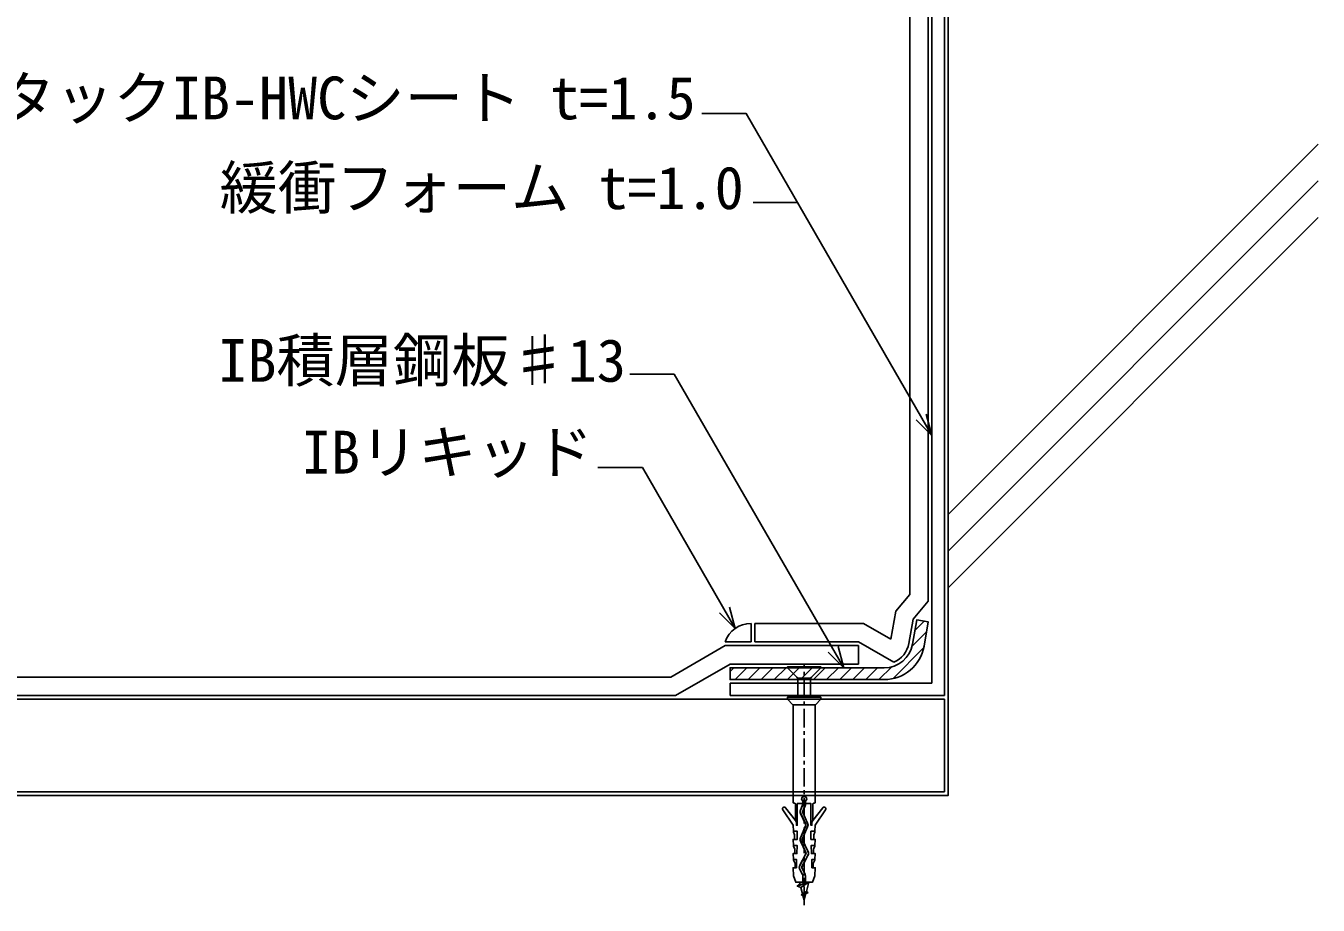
# Model space of a CAD drawing. Units: millimetres, scale not verified. Extents: x -840 to 5880, y -594 to 4158.
# Drawn here: x 2259 to 3655, y 550 to 1499 of the extents above; entities that cross this region are included whole.
import ezdxf
from ezdxf.enums import TextEntityAlignment as Align

# ---------------------------------------------------------------- set-up
doc = ezdxf.new("R2010")
doc.units = ezdxf.units.MM
doc.header["$LTSCALE"] = 4
doc.linetypes.add('CHAIN1', pattern=[8, 5, -1, 1, -1])
for name, color, linetype in [('0-1_IBｼｰﾄ', 7, 'Continuous'), ('0-2_IBリキッド', 7, 'Continuous'), ('0-5_中心線', 1, 'CHAIN1'), ('0-9_寸法線', 7, 'Continuous'), ('0-A_文字', 5, 'Continuous'), ('0-B_断熱材', 2, 'Continuous'), ('0-C_構築線', 2, 'Continuous'), ('0-D_緩衝フォーム', 7, 'Continuous'), ('0-F_躯体', 7, 'Continuous'), ('1-1_部材(積層鋼板)', 4, 'Continuous'), ('1-3_部材(ﾋﾞｽ類)', 7, 'Continuous')]:
    doc.layers.add(name, color=color, linetype=linetype)
doc.styles.add('MS Gothic', font='')
doc.styles.get('MS Gothic').set_extended_font_data('MS Gothic')

msp = doc.modelspace()

# ---------------------------------------------------------------- linework, layer by layer
at = {"layer": '0-1_IBｼｰﾄ'}
for p, q in [((3213.842, 1636.032), (3213.842, 885.085)), ((3233.842, 1641.391), (3233.842, 877.805)), ((3198.663, 866.995), (3213.842, 885.085)), ((3193.313, 836.658), (3198.663, 866.995)), ((3163.643, 853.788), (3046.321, 853.788)), ((3046.321, 833.788), (3046.321, 853.788)), ((3193.313, 836.658), (3163.643, 853.788)), ((3014.321, 829.788), (2955.432, 795.788)), ((3158.284, 833.788), (3046.321, 833.788)), ((3196.422, 811.769), (3158.284, 833.788)), ((3019.68, 809.788), (2960.791, 775.788)), ((3019.68, 809.788), (3158.284, 809.788)), ((2955.432, 795.788), (1175.175, 795.788)), ((2960.791, 775.788), (1175.175, 775.788))]:
    msp.add_line(p, q, dxfattribs=at)
for points in [[(3212.808, 832.045), (3217.428, 858.244), (3233.842, 877.805)], [(3158.284, 809.788), (3158.284, 829.788), (3014.321, 829.788)]]:
    msp.add_lwpolyline(points, dxfattribs=at)
msp.add_arc((3186.284, 836.722), 26.933, 292.11188, 350, dxfattribs=at)
at = {"layer": '0-2_IBリキッド'}
for q in [(3042.321, 853.788), (3014.321, 833.788)]:
    msp.add_line((3042.321, 833.788), q, dxfattribs=at)
msp.add_arc((3042.321, 824.188), 29.6, 90, 161.07536, dxfattribs=at)
at = {"layer": '0-5_中心線'}
msp.add_line((3099.68, 549.516), (3099.68, 809.788), dxfattribs=at)
at = {"layer": '0-9_寸法線'}
for p, q in [((3092.581, 1308.258), (3044.581, 1308.258)), ((2959.349, 1123.001), (2911.349, 1123.001)), ((3142.489, 805.788), (2959.349, 1123.001)), ((2924.841, 1021.96), (2876.841, 1021.96)), ((3025.117, 848.275), (2924.841, 1021.96))]:
    msp.add_line(p, q, dxfattribs=at)
for points in [[(3237.842, 1056.657), (3037.156, 1404.258), (2989.156, 1404.258)], [(3220.871, 1073.628), (3237.842, 1056.657), (3231.63, 1079.839)], [(3008.146, 865.246), (3025.117, 848.275), (3018.905, 871.457)], [(3125.519, 822.759), (3142.489, 805.788), (3136.278, 828.971)]]:
    msp.add_lwpolyline(points, dxfattribs=at)
at = {"layer": '0-B_断熱材'}
for p, q in [((1175.175, 771.788), (3251.175, 771.788)), ((1175.175, 671.788), (3251.175, 671.788))]:
    msp.add_line(p, q, dxfattribs=at)
at = {"layer": '0-C_構築線'}
msp.add_line((3251.175, 771.788), (3251.175, 671.788), dxfattribs=at)
at = {"layer": '0-D_緩衝フォーム'}
for p, q in [((3237.842, 1787.788), (3237.842, 789.122)), ((3251.175, 1787.788), (3251.175, 775.788)), ((3237.842, 789.122), (3019.68, 789.122)), ((3019.68, 789.122), (3019.68, 775.788)), ((3251.175, 775.788), (3019.68, 775.788))]:
    msp.add_line(p, q, dxfattribs=at)
at = {"layer": '0-F_躯体'}
for p, q in [((3655.175, 1371.452), (3255.175, 971.452)), ((3655.175, 1331.854), (3255.175, 931.854)), ((3655.175, 1292.256), (3255.175, 892.256))]:
    msp.add_line(p, q, dxfattribs=at)
msp.add_lwpolyline([(3075.175, 1987.788), (3255.175, 1987.788), (3255.175, 667.788), (1175.175, 667.788)], dxfattribs=at)
at = {"layer": '1-1_部材(積層鋼板)'}
for p, q in [((3219.343, 846.068), (3229.407, 856.132)), ((3216.137, 828.72), (3231.931, 844.514)), ((3195.769, 794.211), (3228.791, 827.232)), ((3019.68, 801.969), (3023.5, 805.788)), ((3024.975, 793.122), (3037.642, 805.788)), ((3039.117, 793.122), (3051.784, 805.788)), ((3053.259, 793.122), (3065.926, 805.788)), ((3067.401, 793.122), (3080.068, 805.788)), ((3081.544, 793.122), (3094.21, 805.788)), ((3109.828, 793.122), (3122.495, 805.788)), ((3123.97, 793.122), (3136.637, 805.788)), ((3138.112, 793.122), (3150.779, 805.788)), ((3152.254, 793.122), (3164.921, 805.788)), ((3166.396, 793.122), (3179.063, 805.788)), ((3180.539, 793.122), (3194.31, 806.893))]:
    msp.add_line(p, q, dxfattribs=at)
at = {"layer": '1-1_部材(積層鋼板)', "color": 7}
for points in [[(3216.748, 831.35), (3221.367, 857.55), (3233.842, 855.35), (3229.222, 829.151)], [(3186.284, 793.122), (3019.68, 793.122), (3019.68, 805.788), (3186.284, 805.788)]]:
    msp.add_lwpolyline(points, dxfattribs=at)
at = {"layer": '1-1_部材(積層鋼板)'}
msp.add_lwpolyline([(3095.686, 793.122), (3099.68, 797.116), (3108.352, 805.788)], dxfattribs=at)
at = {"layer": '1-1_部材(積層鋼板)', "color": 7}
for radius in [30.933, 43.6]:
    msp.add_arc((3186.284, 836.722), radius, 270, 350, dxfattribs=at)
at = {"layer": '1-3_部材(ﾋﾞｽ類)'}
for p, q in [((3081.68, 805.788), (3117.68, 805.788)), ((3106.36, 794.468), (3093, 794.468)), ((3093, 774.195), (3093, 792.812)), ((3106.36, 792.812), (3106.36, 774.195)), ((3081.692, 771.788), (3117.669, 771.788)), ((3111.68, 765.728), (3087.68, 765.728)), ((3098.023, 657.673), (3095.746, 651.977)), ((3098.192, 657.733), (3095.87, 651.931)), ((3098.211, 650.993), (3100.495, 656.704)), ((3098.287, 662.08), (3098.287, 658.916)), ((3098.334, 650.943), (3100.656, 656.747)), ((3098.42, 662.156), (3098.42, 658.916)), ((3100.941, 658.916), (3100.941, 662.156)), ((3101.074, 658.916), (3101.074, 662.08)), ((3095.839, 648.51), (3101.231, 636.879)), ((3095.96, 648.566), (3101.352, 636.935)), ((3103.298, 637.861), (3098.227, 649.671)), ((3103.42, 637.914), (3098.349, 649.724)), ((3090.961, 639.775), (3090.17, 640.81)), ((3101.259, 635.043), (3095.786, 622.25)), ((3101.381, 634.991), (3095.908, 622.197)), ((3097.829, 621.368), (3103.312, 634.032)), ((3097.95, 621.314), (3103.434, 633.979)), ((3108.4, 639.775), (3109.191, 640.81)), ((3095.819, 618.73), (3101.333, 606.472)), ((3095.94, 618.785), (3101.453, 606.529)), ((3103.646, 607.761), (3097.855, 619.815)), ((3103.783, 607.786), (3097.975, 619.873)), ((3101.185, 604.195), (3094.995, 592.505)), ((3101.299, 604.127), (3095.113, 592.443)), ((3097.325, 591.333), (3103.672, 603.207)), ((3097.442, 591.27), (3103.789, 603.144)), ((3094.997, 587.905), (3097.899, 582.436)), ((3095.115, 587.968), (3098.017, 582.499)), ((3100.261, 583.765), (3097.351, 589.034)), ((3100.378, 583.829), (3097.467, 589.098)), ((3104.373, 574.195), (3092.331, 569.99)), ((3103.227, 574.195), (3092.331, 570.39)), ((3094.508, 574.195), (3094.852, 572.912)), ((3104.852, 574.195), (3096.014, 568.576)), ((3098.388, 581.006), (3098.255, 581.006)), ((3098.255, 581.006), (3098.335, 574.195)), ((3101.105, 581.006), (3100.973, 581.006)), ((3101.026, 574.195), (3101.105, 581.006)), ((3103.474, 563.089), (3096.914, 560.802)), ((3103.474, 562.689), (3096.914, 560.402)), ((3102.214, 564.349), (3097.847, 561.735)), ((3101.574, 561.96), (3098.352, 559.85))]:
    msp.add_line(p, q, dxfattribs=at)
for points in [[(3091.829, 795.64), (3081.68, 805.788), (3081.68, 806.988), (3117.68, 806.988), (3117.68, 805.788), (3107.532, 795.64)], [(3111.843, 765.962), (3117.669, 771.788), (3117.669, 774.195), (3081.692, 774.195), (3081.692, 771.788), (3087.518, 765.962)], [(3087.752, 765.397), (3087.752, 660.048), (3087.823, 660.048), (3088.108, 659.906), (3088.392, 659.906), (3088.677, 659.763), (3089.51, 659.578)], [(3109.851, 659.578), (3110.684, 659.763), (3110.969, 659.906), (3111.253, 659.906), (3111.537, 660.048), (3111.609, 660.048), (3111.609, 765.397)], [(3090.17, 658.768), (3090.17, 640.81), (3079.579, 654.672)], [(3098.287, 659.199), (3092.303, 659.199), (3092.303, 635.75), (3091.237, 635.75), (3091.237, 638.762)], [(3101.074, 659.199), (3107.058, 659.199), (3107.058, 635.75), (3108.124, 635.75), (3108.124, 638.762)], [(3119.782, 654.672), (3109.191, 640.81), (3109.191, 658.768)], [(3076.687, 652.542), (3087.68, 635.751), (3088.036, 629.351), (3092.303, 629.351), (3092.303, 620.462), (3087.68, 620.462), (3088.036, 613.991), (3092.089, 613.991), (3091.805, 605.173), (3087.68, 605.173), (3088.036, 598.702), (3091.52, 598.702), (3091.236, 589.813), (3087.68, 589.813), (3088.112, 581.251), (3090.68, 574.195), (3108.68, 574.195), (3111.249, 581.251), (3111.68, 589.813), (3108.125, 589.813), (3107.84, 598.702), (3111.325, 598.702), (3111.68, 605.173), (3107.556, 605.173), (3107.271, 613.991), (3111.325, 613.991), (3111.68, 620.462), (3107.058, 620.462), (3107.058, 629.351), (3111.325, 629.351), (3111.68, 635.751), (3122.673, 652.542)], [(3088.036, 629.351), (3088.036, 628.355), (3089.245, 625.297), (3089.387, 620.462)], [(3111.325, 629.351), (3111.325, 628.355), (3110.116, 625.297), (3109.974, 620.462)], [(3089.6, 605.173), (3089.529, 610.009), (3088.036, 613.209), (3088.036, 613.991)], [(3109.76, 605.173), (3109.831, 610.009), (3111.325, 613.209), (3111.325, 613.991)], [(3088.036, 598.702), (3088.036, 597.991), (3089.814, 594.649), (3089.885, 589.813)], [(3111.325, 598.702), (3111.325, 597.991), (3109.547, 594.649), (3109.476, 589.813)], [(3096.538, 574.195), (3094.852, 572.912), (3092.331, 570.39), (3092.331, 569.99), (3096.014, 568.576), (3097.847, 561.735), (3096.914, 560.802), (3096.914, 560.402), (3098.352, 559.85), (3099.68, 554.893), (3101.574, 561.96), (3103.474, 562.689), (3103.474, 563.089), (3102.214, 564.349), (3104.852, 574.195)], [(3098.388, 574.195), (3098.388, 578.104), (3100.973, 578.104), (3100.973, 574.195)]]:
    msp.add_lwpolyline(points, dxfattribs=at)
for centre, radius, start, end in [((3089, 792.812), 4, 0, 45), ((3110.36, 792.812), 4, 135, 180), ((3086.952, 765.397), 0.8, 0, 45), ((3112.409, 765.397), 0.8, 135, 180), ((3089.343, 658.768), 0.827, 360, 78.37519), ((3099.68, 664.432), 2.734, 300.64443, 239.35557), ((3099.68, 664.432), 2.601, 298.99242, 241.00758), ((3095.235, 658.916), 3.052, 335.97512, 0), ((3095.235, 658.916), 3.185, 338.19323, 0), ((3095.235, 658.916), 5.707, 337.19074, 360), ((3095.235, 658.916), 5.839, 338.19323, 0), ((3110.017, 658.768), 0.827, 101.62481, 180), ((3078.152, 653.582), 1.796, 37.38183, 215.39037), ((3099.813, 650.352), 4.38, 158.2146, 204.87271), ((3099.813, 650.352), 4.247, 158.17187, 204.87271), ((3099.813, 650.352), 1.725, 158.20137, 203.23665), ((3099.813, 650.352), 1.593, 158.19323, 203.23665), ((3121.209, 653.582), 1.796, 324.60963, 142.61817), ((3089.237, 638.762), 2, 0, 30.42714), ((3099.184, 635.931), 2.256, 336.84042, 24.87271), ((3099.184, 635.931), 2.389, 336.84042, 24.87271), ((3098.928, 635.931), 4.778, 336.58818, 23.8287), ((3098.928, 635.931), 4.91, 336.58818, 23.8287), ((3110.124, 638.762), 2, 149.57286, 180), ((3099.813, 620.527), 4.38, 156.84042, 204.22194), ((3099.813, 620.527), 4.247, 156.84042, 204.22194), ((3099.53, 620.62), 1.858, 156.27812, 205.66734), ((3099.53, 620.62), 1.725, 156.27812, 205.66734), ((3099.317, 605.46), 2.256, 325.90086, 26.66039), ((3099.317, 605.46), 2.389, 326.07565, 26.59167), ((3099.459, 605.46), 4.778, 331.85925, 28.78795), ((3099.459, 605.46), 4.91, 331.85949, 28.27499), ((3099.335, 590.207), 4.91, 152.09899, 207.95156), ((3099.335, 590.207), 4.778, 152.09899, 207.95156), ((3099.432, 590.207), 2.389, 151.87656, 209.41932), ((3099.432, 590.207), 2.256, 151.87656, 209.43109), ((3095.203, 581.006), 3.052, 0, 27.95156), ((3095.203, 581.006), 3.185, 0, 27.95156), ((3095.266, 581.006), 5.707, 0, 28.91197), ((3095.266, 581.006), 5.839, 0, 28.91198)]:
    msp.add_arc(centre, radius, start, end, dxfattribs=at)

# ---------------------------------------------------------------- texts
at = {"layer": '0-A_文字', "color": 7, "style": 'MS Gothic'}
for s, p in [('サンタックIB-HWCシート t=1.5', (2101.39, 1384.275)), ('緩衝フォーム t=1.0', (2467.962, 1287.3)), ('IB積層鋼板♯13', (2466.547, 1100.825)), ('IBリキッド', (2556.79, 1001.733))]:
    msp.add_text(s, height=46.18, dxfattribs=at).set_placement(p, align=Align.BOTTOM_LEFT)

doc.saveas('drawing.dxf')
